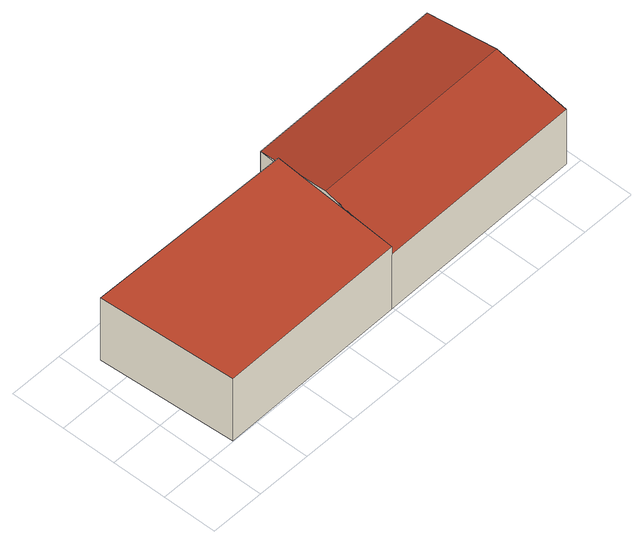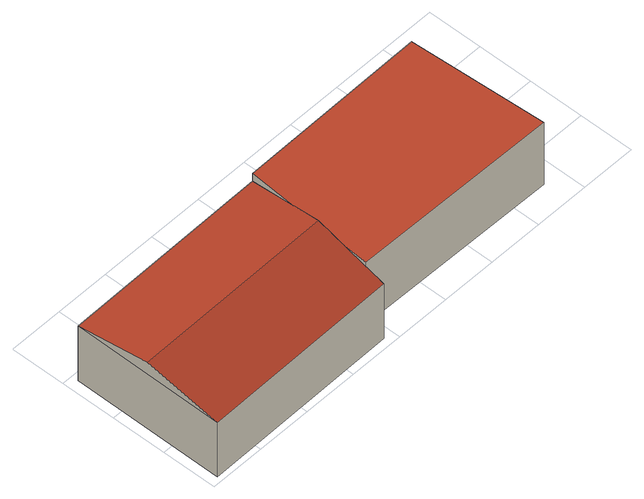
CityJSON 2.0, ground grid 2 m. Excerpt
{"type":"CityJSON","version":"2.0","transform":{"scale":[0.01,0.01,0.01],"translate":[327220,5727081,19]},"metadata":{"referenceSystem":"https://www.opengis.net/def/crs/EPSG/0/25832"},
"CityObjects":{
"building1":{"type":"Building","attributes":{"Gemeindeschluessel":"05170048","Geometrietyp2DReferenz":"3000","function":"31001_2723"},"address":[{"country":"Germany","locality":"Wesel","thoroughfareNumber":"23","thoroughfareName":"Marwick"}],"children":["building1-1","building1-2"]},
"building1-1":{"type":"BuildingPart","attributes":{"roofType":"3100","measuredHeight":2.9},"parents":["building1"],"geometry":[{"type":"MultiSurface","lod":"2","boundaries":[[[0,1,2,3]],[[4,5,6,7]],[[3,2,5,4]],[[4,8,3]],[[3,8,9,0]],[[7,9,8,4]],[[1,6,5,2]],[[10,7,6,11]],[[0,10,11,1]],[[12,13,9]],[[7,10,14]],[[14,10,0,13,12]]],"semantics":{"surfaces":[{"type":"WallSurface"},{"type":"RoofSurface"},{"type":"GroundSurface"},{"type":"ClosureSurface"}],"values":[0,0,0,0,1,1,2,0,3,0,0,3]}}]},
"building1-2":{"type":"BuildingPart","attributes":{"roofType":"1000","measuredHeight":2.7},"parents":["building1"],"geometry":[{"type":"MultiSurface","lod":"2","boundaries":[[[15,16,1,17]],[[18,19,16,15]],[[20,11,19,18]],[[18,15,17,20]],[[16,19,11,1]],[[20,12,14]],[[17,0,13]],[[10,0,1,11]],[[14,12,13,0,10]]],"semantics":{"surfaces":[{"type":"WallSurface"},{"type":"RoofSurface"},{"type":"GroundSurface"},{"type":"ClosureSurface"}],"values":[0,0,0,1,2,0,0,3,3]}}]}
},
"vertices":[
[797,12,251],[797,12,14],[1562,23,14],[1562,23,251],[1567,580,251],[1567,580,14],[835,569,14],[835,569,251],[1565,301,304],[816,291,304],[830,493,251],[830,493,14],[823,395,284],[809,187,284],[830,493,265],
[99,3,284],[99,3,14],[797,12,284],[72,504,284],[72,504,14],[830,493,284]
]}
